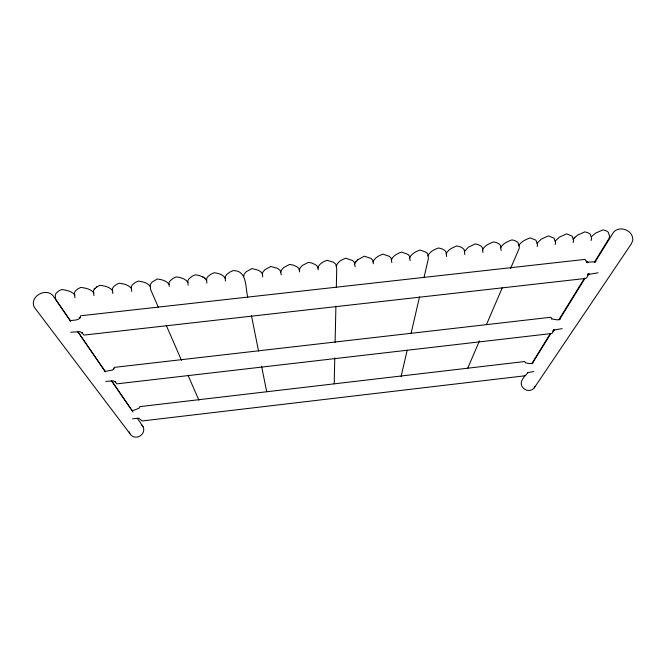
<?xml version="1.0" encoding="UTF-8"?>
<svg xmlns="http://www.w3.org/2000/svg" width="666" height="666" viewBox="0 0 666 666"><rect width="100%" height="100%" fill="white"/><g stroke="black" fill="none" stroke-linecap="round" stroke-linejoin="round"><path stroke-width="1" d="M188.078 285.198L187.87 280.511L189.169 278.53L192.249 276.165L195.296 274.808L198.959 275.424L202.955 277.006M334.207 383.824L334.773 357.9M335.115 342.349L335.905 306.06M336.313 287.396L336.721 268.731L335.756 264.169L333.2 262.113L327.048 260.281C323.077 261.755 316.999 264.685 318.157 269.88M482.95 252.531L482.5 247.943L481.318 246.27L478.238 244.622L475.299 243.931L468.398 247.186L464.71 251.207M206.793 283.125L206.651 278.438L208.025 276.448L211.147 274.084L214.236 272.727C218.273 273.31 223.218 274.359 225.216 278.346L225.474 281.06M501.065 250.524L500.674 245.937L499.575 244.255L496.545 242.599L493.664 241.908C489.335 243.456 484.573 245.538 482.425 249.892M225.216 278.346L225.391 276.365L226.84 274.375L230.011 272.003L233.133 270.637C247.527 270.296 245.188 287.754 247.769 297.277M243.839 276.29L244.097 274.3L246.229 271.72L251.989 268.556L258.633 270.346L261.48 272.377L262.412 274.234L262.712 276.931M537.179 246.52L537.504 244.572L535.972 240.235L530.269 237.879C525.799 239.444 520.995 241.567 518.573 245.887M262.412 274.234L262.754 272.236L264.951 269.647L270.812 266.483L277.331 268.281L280.103 270.321L281.268 274.875M555.178 244.53L555.586 242.566L554.112 238.228L548.509 235.864L541.283 239.136L537.112 243.198M280.952 272.178L281.385 270.18L283.641 267.59L289.593 264.41L293.04 265.051L296.703 266.658L298.693 268.265L299.683 271.928M401.099 376.481L407.159 350.283M411.13 333.15L419.53 296.87M423.959 277.722L428.396 258.575L428.23 256.668L427.755 253.996L426.332 252.339L419.988 250.033C415.95 251.532 411.305 253.621 409.682 257.933M573.143 242.541L573.634 240.568L572.219 236.23L566.724 233.858L559.398 237.138L555.119 241.2M299.459 270.13L299.966 268.123L302.289 265.526L308.341 262.337L311.73 262.995L315.334 264.602L317.249 266.217L317.923 268.09M591.075 240.551L591.641 238.578L590.292 234.232L588.344 232.909L584.898 231.851L577.48 235.14L573.093 239.219M553.113 331.135L553.596 329.662L552.497 332.933L551.631 333.524L116.908 383.849L115.076 381.718L115.609 382.051L113.678 380.944L105.811 381.377M336.355 266.05C337.412 261.763 341.941 259.665 345.712 258.225L352.489 260.498L354.229 262.129L355.136 266.691M354.737 264.019L356.144 261.322M373.368 263.769L373.093 261.988C374.425 257.692 379.029 255.586 382.925 254.121L389.485 256.41L391.067 258.05L391.841 262.629M467.582 368.514L479.445 340.9M486.405 324.708L502.364 287.57M510.547 268.523L519.139 248.526L519.38 246.578L517.79 242.241L514.818 240.584L511.979 239.885C507.584 241.442 502.797 243.54 500.516 247.885M391.408 259.956C392.882 255.652 397.51 253.555 401.481 252.073L407.925 254.37L409.432 256.027L410.139 260.597M112.704 290.792C109.782 286.871 104.554 285.897 99.992 285.314L97.111 286.671L94.297 289.011L93.39 290.959L93.931 295.637M427.922 255.919C429.67 251.573 434.349 249.5 438.469 247.993C441.267 248.526 444.463 249.384 446.037 251.981L446.62 256.56M446.128 253.904C448.01 249.559 452.713 247.477 456.901 245.962C459.648 246.487 462.82 247.352 464.285 249.958L464.801 254.545M531.826 363.553L550.299 333.624M558.99 319.547L584.523 278.18M594.297 262.337L608.965 238.57L609.615 236.588L608.324 232.243L606.443 230.911L603.03 229.853L595.529 233.15L591.583 236.547M525.116 375.149L522.394 379.553A7.259 6.627 27.6 0 0 525.166 389.56A7.259 6.627 27.6 0 0 535.073 386.347M532.201 363.686L550.74 333.724M559.465 319.622L585.089 278.205M594.896 262.337L613.436 232.376C619.68 224.7 634.057 230.794 632.7 240.651L631.285 243.923L534.249 387.878M574.242 237.804L574.766 237.163M357.476 259.948L364.335 256.169L371.004 258.45L372.669 260.09L373.093 261.988M355.494 261.988L358.033 259.365M80.403 317.441L79.862 317.998L80.653 315.784L585.131 259.374L587.212 262.829L586.23 261.313L588.136 262.512L587.329 262.179L595.928 261.755M553.121 331.06L554.553 329.67L554.004 330.045L562.146 328.638M80.295 317.54L78.571 319.156L76.124 319.98L69.347 320.737M94.297 289.011L95.022 288.411M96.487 287.188L97.111 286.671M131.452 410.09C133.383 411.488 139.51 407.492 139.152 408.241L139.802 406.626L524.658 361.53L525.557 362.928C524.284 362.271 531.718 364.801 532.933 362.995M132.526 418.789L138.869 418.256L142.041 420.97L525.424 375.741L527.955 372.419L527.522 372.669L533.816 371.52M104.587 371.486L112.338 370.121L113.928 368.639L113.545 369.255L114.252 367.391L550.882 317.241L551.864 318.872C549.092 318.14 559.79 321.195 560.131 319.089M70.779 332.209L80.136 331.71L82.384 333L81.66 332.451L83.891 335.09L585.83 278.421L586.971 277.522L588.303 273.643L587.662 275.408L589.285 273.843L588.569 274.417L598.076 272.81M204.57 278.072L206.56 280.411M202.264 276.565L205.369 278.579M74.892 294.98C71.67 291.092 66.342 290.118 61.597 289.552L58.791 290.892L56.069 293.231L55.32 295.163L55.386 297.935L55.994 299.833L70.047 320.288M93.823 292.882C90.743 288.977 85.473 288.003 80.811 287.429L77.972 288.778L75.208 291.117L74.376 293.057L74.983 297.735M131.56 288.711C128.788 284.765 123.601 283.783 119.131 283.208L116.217 284.557L113.353 286.904L112.363 288.861L112.837 293.54M150.366 286.63C147.76 282.667 142.616 281.685 138.237 281.102L135.273 282.459L132.368 284.807L131.302 286.763L131.71 291.45M169.264 286.372L169.139 284.548C166.675 280.602 161.58 279.587 157.293 279.004L152.048 282.109L150.2 284.682L150.541 289.36L158.383 307.351M129.862 433.599L34.191 307.126C29.063 295.621 48.127 286.413 54.154 297.352L70.638 321.328M187.87 282.484C185.573 278.521 180.511 277.489 176.315 276.906L173.31 278.255L170.271 280.619L169.056 282.592L169.139 284.548M77.656 331.36L105.178 371.403M111.622 380.777L130.944 408.891M77.706 331.601L105.378 371.844M111.264 380.411L133.05 412.096M137.171 418.09L143.065 426.648M166.234 325.341L181.518 360.373M188.128 375.524L198.876 400.141M251.432 315.551L258.558 351.099M261.605 366.333L266.691 391.716M141.359 424.575A7.459 6.885 -31.2 0 1 140.026 436.03A7.459 6.885 -31.2 0 1 129.279 431.884"/></g></svg>
